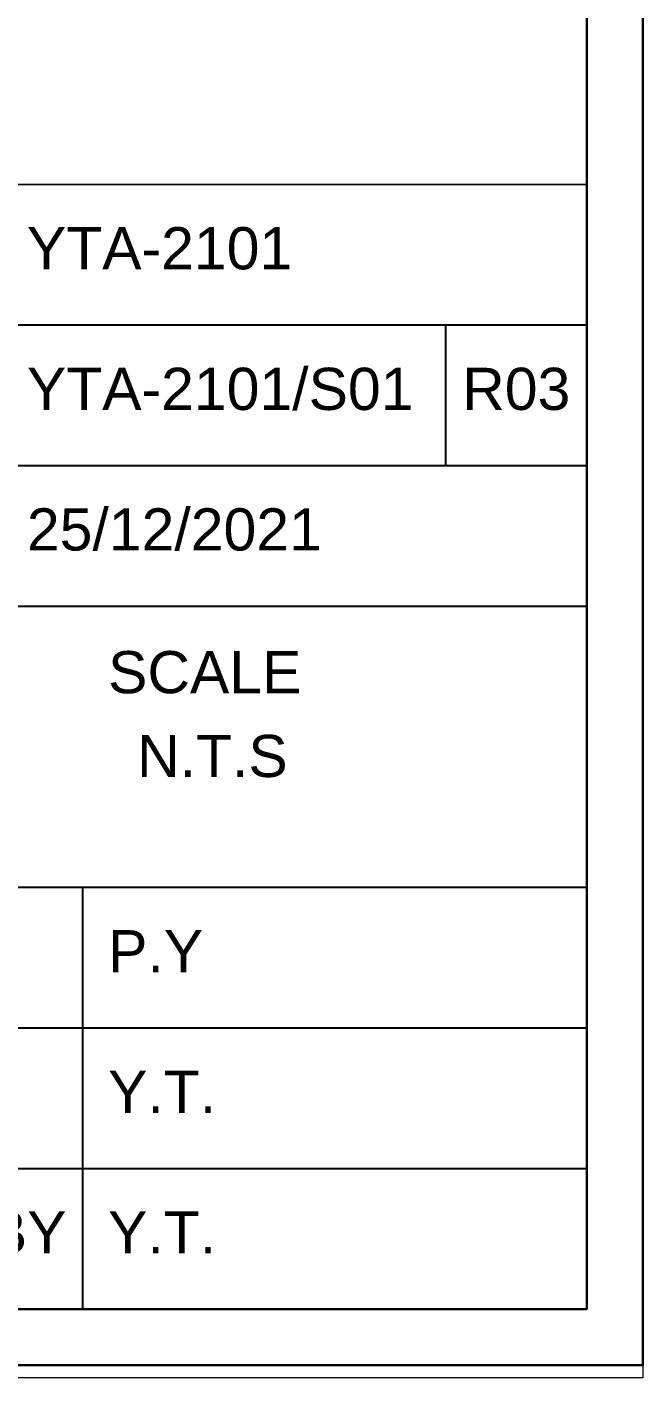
# Model space of a CAD drawing. Header units: inches. Extents: x -9010 to 68966, y 35237 to 36644.
# Drawn here: x -6918.9 to -6830.5, y 35239.5 to 35433.5 of the extents above; entities that cross this region are included whole.
import ezdxf

# ---------------------------------------------------------------- set-up
doc = ezdxf.new("R2010")
doc.units = ezdxf.units.IN
for name, color, linetype, lineweight in [('0Y-ELEVATION', 166, 'Continuous', 15), ('0Y-TEXT', 96, 'Continuous', 5), ('0Y-WALLS', 23, 'Continuous', 25), ('Wall2', 7, 'Continuous', 30)]:
    doc.layers.add(name, color=color, linetype=linetype, lineweight=lineweight)
doc.layers.add('0Y-FURNITURE', color=7, linetype='Continuous', lineweight=9, true_color=0x454545)
doc.styles.add('ARIAL', font='arial.ttf')

# ---------------------------------------------------------------- blocks, each defined once
blk = doc.blocks.new('a')
for p, q in [((-10948.79, 35794.809), (-10934.348, 35794.809)), ((-10948.79, 35792.712), (-10934.348, 35792.712)), ((-10936.453, 35792.712), (-10936.453, 35790.614)), ((-10948.79, 35790.614), (-10934.348, 35790.614)), ((-10948.79, 35788.516), (-10934.348, 35788.516)), ((-10948.79, 35784.321), (-10934.348, 35784.321)), ((-10941.867, 35784.321), (-10941.867, 35778.027)), ((-10948.79, 35782.223), (-10934.348, 35782.223)), ((-10948.79, 35780.125), (-10934.348, 35780.125))]:
    blk.add_line(p, q)
at = {"layer": '0Y-ELEVATION'}
blk.add_line((-10948.79, 35788.516), (-10934.348, 35788.516), dxfattribs=at)
blk.add_lwpolyline([(-10933.509, 35843.268), (-10933.509, 35777.188), (-11026.965, 35777.188), (-11026.965, 35843.268)], close=True, dxfattribs=at)
at = {"layer": '0Y-FURNITURE'}
blk.add_lwpolyline([(-11026.965, 35843.268), (-10933.509, 35843.268), (-10933.509, 35776.999), (-11026.965, 35776.999)], close=True, dxfattribs=at)
at = {"layer": '0Y-WALLS', "lineweight": 30}
blk.add_lwpolyline([(-10934.348, 35842.429), (-10934.348, 35778.027), (-11026.126, 35778.027), (-11026.126, 35842.429)], close=True, dxfattribs=at)
at = {"layer": 'Wall2'}
blk.add_line((-10933.509, 35843.268), (-10933.509, 35777.188), dxfattribs=at)
blk.add_lwpolyline([(-11026.965, 35843.268), (-10933.509, 35843.268), (-10933.509, 35777.188), (-11026.965, 35777.188), (-11026.965, 35843.268)], dxfattribs=at)
at = {"layer": '0Y-TEXT', "attachment_point": 1, "style": 'ARIAL'}
for s, width, insert, char_height in [('\\pxql;YTA-2101', 4.64871, (-10942.698, 35794.17), 0.62933), ('\\pxql;YTA-2101/S01', 1.22176, (-10942.698, 35792.072), 0.62933), ('R03', 1.22176, (-10936.205, 35792.072), 0.6293), ('25/12/2021', 4.19186, (-10942.698, 35789.975), 0.6293), ('\\pxqc;SCALE', 0.71522, (-10940.403, 35787.845), 0.62933), ('\\pxqc,t4;N.T.S', 3.31153, (-10941.587, 35786.595), 0.62933), ('\\pxql;P.Y', 1.22176, (-10941.486, 35783.681), 0.6293), ('\\pxql;Y.T.', 1.22176, (-10941.486, 35781.584), 0.6293), ('\\pxql;APPROVED BY', 6.54162, (-10948.409, 35779.486), 0.62933), ('\\pxql;Y.T.', 1.22176, (-10941.486, 35779.486), 0.6293)]:
    blk.add_mtext_dynamic_manual_height_columns(s, width=width, gutter_width=0.804, heights=[0], dxfattribs=dict(at, insert=insert, char_height=char_height))

msp = doc.modelspace()

# ---------------------------------------------------------------- block references
at = {"xscale": 9.627293695658484, "yscale": 9.627293695658484, "zscale": 9.627293695658484, "rotation": 359.9995044211946}
msp.add_blockref('a', (98426.65, -309197.13), dxfattribs=at)

doc.saveas('drawing.dxf')
